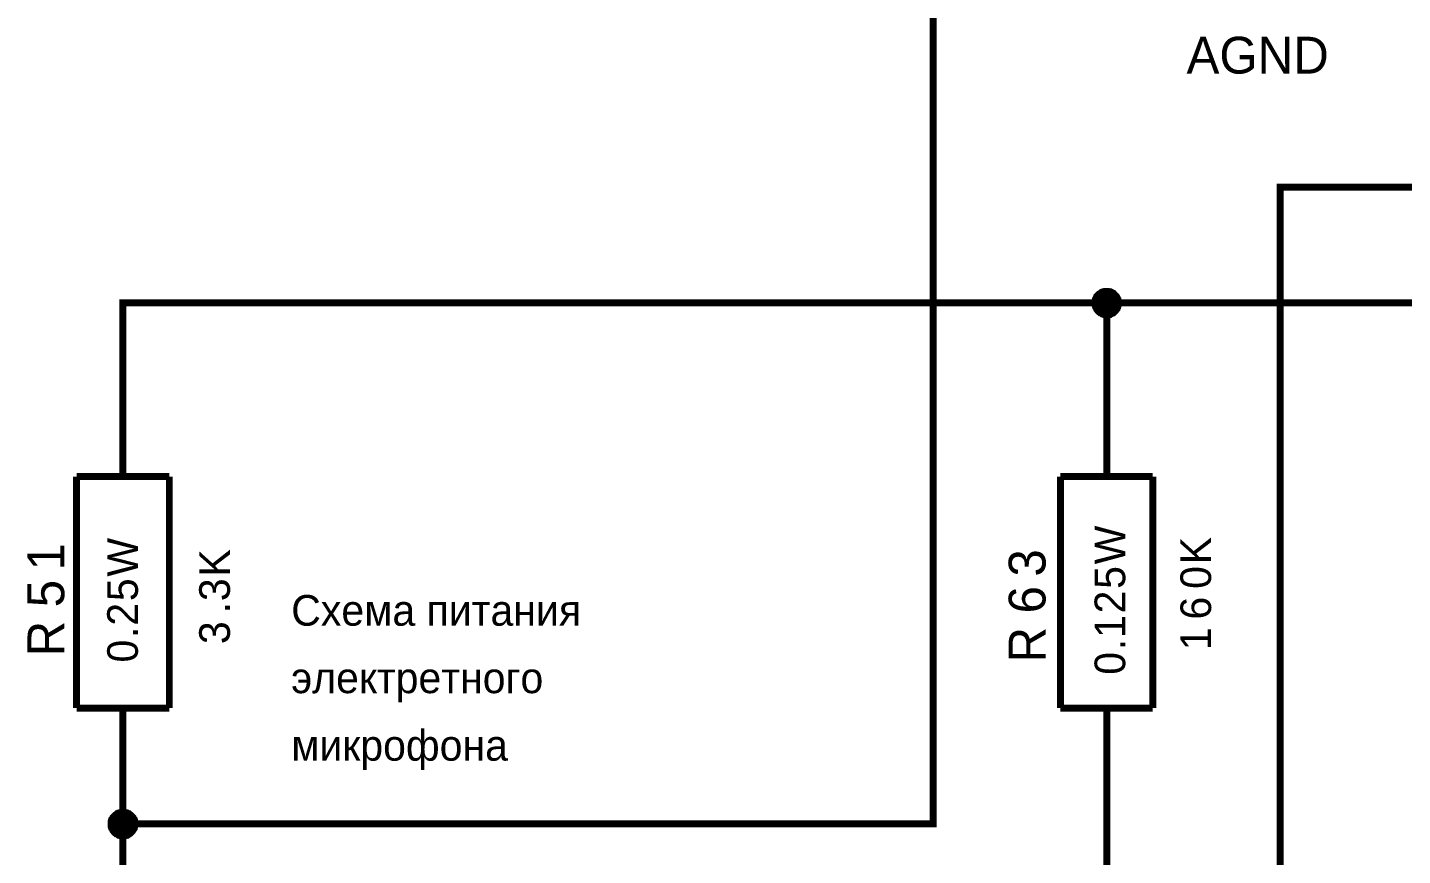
# Model space of a CAD drawing. Header units: millimetres. Extents: x 0 to 420, y 0 to 297.
# Drawn here: x 48.5 to 107.8, y 186.1 to 221.9 of the extents above; entities that cross this region are included whole.
import ezdxf

# ---------------------------------------------------------------- set-up
doc = ezdxf.new("R2010")
doc.units = ezdxf.units.MM
doc.layers.add('Sheet', color=255, linetype='Continuous')

msp = doc.modelspace()

# ---------------------------------------------------------------- linework, layer by layer
at = {"layer": 'Sheet'}
for points, const_width in [([(87.572, 224.985), (87.572, 187.496), (52.583, 187.496)], 0.3), ([(95.069, 179.995), (102.55, 179.995), (102.55, 215), (165.031, 215)], 0.3), ([(94.556, 210), (94.556, 210.016), (94.556, 210.049), (94.556, 210.066), (94.573, 210.099), (94.573, 210.116), (94.573, 210.149), (94.589, 210.165), (94.589, 210.182), (94.606, 210.215), (94.622, 210.231), (94.639, 210.248), (94.639, 210.281), (94.656, 210.298), (94.672, 210.314), (94.689, 210.331), (94.705, 210.347), (94.722, 210.364), (94.738, 210.381), (94.771, 210.397), (94.788, 210.414), (94.805, 210.43), (94.821, 210.43), (94.854, 210.447), (94.871, 210.463), (94.887, 210.463), (94.92, 210.48), (94.937, 210.48), (94.97, 210.48), (94.987, 210.496), (95.02, 210.496), (95.036, 210.496), (95.069, 210.496)], 0.3), ([(94.556, 210), (94.556, 210.016), (94.556, 210.049), (94.556, 210.066), (94.573, 210.099), (94.573, 210.116), (94.573, 210.149), (94.589, 210.165), (94.589, 210.182), (94.606, 210.215), (94.622, 210.231), (94.639, 210.248), (94.639, 210.281), (94.656, 210.298), (94.672, 210.314), (94.689, 210.331), (94.705, 210.347), (94.722, 210.364), (94.738, 210.381), (94.771, 210.397), (94.788, 210.414), (94.805, 210.43), (94.821, 210.43), (94.854, 210.447), (94.871, 210.463), (94.887, 210.463), (94.92, 210.48), (94.937, 210.48), (94.97, 210.48), (94.987, 210.496), (95.02, 210.496), (95.036, 210.496), (95.069, 210.496)], 0.3), ([(94.556, 210), (94.556, 210.016), (94.556, 210.049), (94.556, 210.066), (94.573, 210.099), (94.573, 210.116), (94.573, 210.149), (94.589, 210.165), (94.589, 210.182), (94.606, 210.215), (94.622, 210.231), (94.639, 210.248), (94.639, 210.281), (94.656, 210.298), (94.672, 210.314), (94.689, 210.331), (94.705, 210.347), (94.722, 210.364), (94.738, 210.381), (94.771, 210.397), (94.788, 210.414), (94.805, 210.43), (94.821, 210.43), (94.854, 210.447), (94.871, 210.463), (94.887, 210.463), (94.92, 210.48), (94.937, 210.48), (94.97, 210.48), (94.987, 210.496), (95.02, 210.496), (95.036, 210.496), (95.069, 210.496)], 0.3), ([(94.556, 210), (94.556, 210.016), (94.556, 210.049), (94.556, 210.066), (94.573, 210.099), (94.573, 210.116), (94.573, 210.149), (94.589, 210.165), (94.589, 210.182), (94.606, 210.215), (94.622, 210.231), (94.639, 210.248), (94.639, 210.281), (94.656, 210.298), (94.672, 210.314), (94.689, 210.331), (94.705, 210.347), (94.722, 210.364), (94.738, 210.381), (94.771, 210.397), (94.788, 210.414), (94.805, 210.43), (94.821, 210.43), (94.854, 210.447), (94.871, 210.463), (94.887, 210.463), (94.92, 210.48), (94.937, 210.48), (94.97, 210.48), (94.987, 210.496), (95.02, 210.496), (95.036, 210.496), (95.069, 210.496)], 0.3), ([(94.556, 210), (94.556, 210.016), (94.556, 210.049), (94.556, 210.066), (94.573, 210.099), (94.573, 210.116), (94.573, 210.149), (94.589, 210.165), (94.589, 210.182), (94.606, 210.215), (94.622, 210.231), (94.639, 210.248), (94.639, 210.281), (94.656, 210.298), (94.672, 210.314), (94.689, 210.331), (94.705, 210.347), (94.722, 210.364), (94.738, 210.381), (94.771, 210.397), (94.788, 210.414), (94.805, 210.43), (94.821, 210.43), (94.854, 210.447), (94.871, 210.463), (94.887, 210.463), (94.92, 210.48), (94.937, 210.48), (94.97, 210.48), (94.987, 210.496), (95.02, 210.496), (95.036, 210.496), (95.069, 210.496)], 0.0991), ([(94.556, 210), (94.556, 210.016), (94.556, 210.049), (94.556, 210.066), (94.573, 210.099), (94.573, 210.116), (94.573, 210.149), (94.589, 210.165), (94.589, 210.182), (94.606, 210.215), (94.622, 210.231), (94.639, 210.248), (94.639, 210.281), (94.656, 210.298), (94.672, 210.314), (94.689, 210.331), (94.705, 210.347), (94.722, 210.364), (94.738, 210.381), (94.771, 210.397), (94.788, 210.414), (94.805, 210.43), (94.821, 210.43), (94.854, 210.447), (94.871, 210.463), (94.887, 210.463), (94.92, 210.48), (94.937, 210.48), (94.97, 210.48), (94.987, 210.496), (95.02, 210.496), (95.036, 210.496), (95.069, 210.496)], 0.0991), ([(94.556, 210), (94.556, 210.016), (94.556, 210.049), (94.556, 210.066), (94.573, 210.099), (94.573, 210.116), (94.573, 210.149), (94.589, 210.165), (94.589, 210.182), (94.606, 210.215), (94.622, 210.231), (94.639, 210.248), (94.639, 210.281), (94.656, 210.298), (94.672, 210.314), (94.689, 210.331), (94.705, 210.347), (94.722, 210.364), (94.738, 210.381), (94.771, 210.397), (94.788, 210.414), (94.805, 210.43), (94.821, 210.43), (94.854, 210.447), (94.871, 210.463), (94.887, 210.463), (94.92, 210.48), (94.937, 210.48), (94.97, 210.48), (94.987, 210.496), (95.02, 210.496), (95.036, 210.496), (95.069, 210.496)], 0.0991), ([(94.556, 210), (94.556, 210.016), (94.556, 210.049), (94.556, 210.066), (94.573, 210.099), (94.573, 210.116), (94.573, 210.149), (94.589, 210.165), (94.589, 210.182), (94.606, 210.215), (94.622, 210.231), (94.639, 210.248), (94.639, 210.281), (94.656, 210.298), (94.672, 210.314), (94.689, 210.331), (94.705, 210.347), (94.722, 210.364), (94.738, 210.381), (94.771, 210.397), (94.788, 210.414), (94.805, 210.43), (94.821, 210.43), (94.854, 210.447), (94.871, 210.463), (94.887, 210.463), (94.92, 210.48), (94.937, 210.48), (94.97, 210.48), (94.987, 210.496), (95.02, 210.496), (95.036, 210.496), (95.069, 210.496)], 0.0991), ([(95.069, 210.496), (95.069, 210.496)], 0.3), ([(95.069, 210.496), (95.086, 210.496), (95.119, 210.496), (95.136, 210.496), (95.169, 210.48), (95.185, 210.48), (95.218, 210.48), (95.235, 210.463), (95.251, 210.463), (95.285, 210.447), (95.301, 210.43), (95.318, 210.43), (95.351, 210.414), (95.367, 210.397), (95.384, 210.381), (95.4, 210.364), (95.417, 210.347), (95.433, 210.331), (95.45, 210.314), (95.467, 210.298), (95.483, 210.281), (95.5, 210.248), (95.5, 210.231), (95.516, 210.215), (95.533, 210.182), (95.533, 210.165), (95.549, 210.149), (95.549, 210.116), (95.549, 210.099), (95.566, 210.066), (95.566, 210.049), (95.566, 210.016), (95.566, 210)], 0.3), ([(95.069, 210.496), (95.069, 210.496)], 0.3), ([(95.069, 210.496), (95.086, 210.496), (95.119, 210.496), (95.136, 210.496), (95.169, 210.48), (95.185, 210.48), (95.218, 210.48), (95.235, 210.463), (95.251, 210.463), (95.285, 210.447), (95.301, 210.43), (95.318, 210.43), (95.351, 210.414), (95.367, 210.397), (95.384, 210.381), (95.4, 210.364), (95.417, 210.347), (95.433, 210.331), (95.45, 210.314), (95.467, 210.298), (95.483, 210.281), (95.5, 210.248), (95.5, 210.231), (95.516, 210.215), (95.533, 210.182), (95.533, 210.165), (95.549, 210.149), (95.549, 210.116), (95.549, 210.099), (95.566, 210.066), (95.566, 210.049), (95.566, 210.016), (95.566, 210)], 0.3), ([(95.069, 210.496), (95.069, 210.496)], 0.3), ([(95.069, 210.496), (95.086, 210.496), (95.119, 210.496), (95.136, 210.496), (95.169, 210.48), (95.185, 210.48), (95.218, 210.48), (95.235, 210.463), (95.251, 210.463), (95.285, 210.447), (95.301, 210.43), (95.318, 210.43), (95.351, 210.414), (95.367, 210.397), (95.384, 210.381), (95.4, 210.364), (95.417, 210.347), (95.433, 210.331), (95.45, 210.314), (95.467, 210.298), (95.483, 210.281), (95.5, 210.248), (95.5, 210.231), (95.516, 210.215), (95.533, 210.182), (95.533, 210.165), (95.549, 210.149), (95.549, 210.116), (95.549, 210.099), (95.566, 210.066), (95.566, 210.049), (95.566, 210.016), (95.566, 210)], 0.3), ([(95.069, 210.496), (95.069, 210.496)], 0.3), ([(95.069, 210.496), (95.086, 210.496), (95.119, 210.496), (95.136, 210.496), (95.169, 210.48), (95.185, 210.48), (95.218, 210.48), (95.235, 210.463), (95.251, 210.463), (95.285, 210.447), (95.301, 210.43), (95.318, 210.43), (95.351, 210.414), (95.367, 210.397), (95.384, 210.381), (95.4, 210.364), (95.417, 210.347), (95.433, 210.331), (95.45, 210.314), (95.467, 210.298), (95.483, 210.281), (95.5, 210.248), (95.5, 210.231), (95.516, 210.215), (95.533, 210.182), (95.533, 210.165), (95.549, 210.149), (95.549, 210.116), (95.549, 210.099), (95.566, 210.066), (95.566, 210.049), (95.566, 210.016), (95.566, 210)], 0.3), ([(95.069, 210.496), (95.069, 210.496)], 0.0991), ([(95.069, 210.496), (95.086, 210.496), (95.119, 210.496), (95.136, 210.496), (95.169, 210.48), (95.185, 210.48), (95.218, 210.48), (95.235, 210.463), (95.251, 210.463), (95.285, 210.447), (95.301, 210.43), (95.318, 210.43), (95.351, 210.414), (95.367, 210.397), (95.384, 210.381), (95.4, 210.364), (95.417, 210.347), (95.433, 210.331), (95.45, 210.314), (95.467, 210.298), (95.483, 210.281), (95.5, 210.248), (95.5, 210.231), (95.516, 210.215), (95.533, 210.182), (95.533, 210.165), (95.549, 210.149), (95.549, 210.116), (95.549, 210.099), (95.566, 210.066), (95.566, 210.049), (95.566, 210.016), (95.566, 210)], 0.0991), ([(95.069, 210.496), (95.069, 210.496)], 0.0991), ([(95.069, 210.496), (95.086, 210.496), (95.119, 210.496), (95.136, 210.496), (95.169, 210.48), (95.185, 210.48), (95.218, 210.48), (95.235, 210.463), (95.251, 210.463), (95.285, 210.447), (95.301, 210.43), (95.318, 210.43), (95.351, 210.414), (95.367, 210.397), (95.384, 210.381), (95.4, 210.364), (95.417, 210.347), (95.433, 210.331), (95.45, 210.314), (95.467, 210.298), (95.483, 210.281), (95.5, 210.248), (95.5, 210.231), (95.516, 210.215), (95.533, 210.182), (95.533, 210.165), (95.549, 210.149), (95.549, 210.116), (95.549, 210.099), (95.566, 210.066), (95.566, 210.049), (95.566, 210.016), (95.566, 210)], 0.0991), ([(95.069, 210.496), (95.069, 210.496)], 0.0991), ([(95.069, 210.496), (95.086, 210.496), (95.119, 210.496), (95.136, 210.496), (95.169, 210.48), (95.185, 210.48), (95.218, 210.48), (95.235, 210.463), (95.251, 210.463), (95.285, 210.447), (95.301, 210.43), (95.318, 210.43), (95.351, 210.414), (95.367, 210.397), (95.384, 210.381), (95.4, 210.364), (95.417, 210.347), (95.433, 210.331), (95.45, 210.314), (95.467, 210.298), (95.483, 210.281), (95.5, 210.248), (95.5, 210.231), (95.516, 210.215), (95.533, 210.182), (95.533, 210.165), (95.549, 210.149), (95.549, 210.116), (95.549, 210.099), (95.566, 210.066), (95.566, 210.049), (95.566, 210.016), (95.566, 210)], 0.0991), ([(95.069, 210.496), (95.069, 210.496)], 0.0991), ([(95.069, 210.496), (95.086, 210.496), (95.119, 210.496), (95.136, 210.496), (95.169, 210.48), (95.185, 210.48), (95.218, 210.48), (95.235, 210.463), (95.251, 210.463), (95.285, 210.447), (95.301, 210.43), (95.318, 210.43), (95.351, 210.414), (95.367, 210.397), (95.384, 210.381), (95.4, 210.364), (95.417, 210.347), (95.433, 210.331), (95.45, 210.314), (95.467, 210.298), (95.483, 210.281), (95.5, 210.248), (95.5, 210.231), (95.516, 210.215), (95.533, 210.182), (95.533, 210.165), (95.549, 210.149), (95.549, 210.116), (95.549, 210.099), (95.566, 210.066), (95.566, 210.049), (95.566, 210.016), (95.566, 210)], 0.0991), ([(52.583, 204.999), (52.583, 210), (95.069, 210), (112.547, 210)], 0.3), ([(95.069, 209.486), (95.036, 209.486), (95.02, 209.486), (94.987, 209.486), (94.97, 209.503), (94.937, 209.503), (94.92, 209.503), (94.887, 209.519), (94.871, 209.519), (94.854, 209.536), (94.821, 209.553), (94.805, 209.569), (94.788, 209.569), (94.771, 209.586), (94.738, 209.602), (94.722, 209.619), (94.705, 209.635), (94.689, 209.652), (94.672, 209.668), (94.656, 209.702), (94.639, 209.718), (94.639, 209.735), (94.622, 209.751), (94.606, 209.784), (94.589, 209.801), (94.589, 209.818), (94.573, 209.851), (94.573, 209.867), (94.573, 209.9), (94.556, 209.917), (94.556, 209.95), (94.556, 209.967), (94.556, 210)], 0.3), ([(94.556, 210), (94.556, 210)], 0.3), ([(95.069, 209.486), (95.036, 209.486), (95.02, 209.486), (94.987, 209.486), (94.97, 209.503), (94.937, 209.503), (94.92, 209.503), (94.887, 209.519), (94.871, 209.519), (94.854, 209.536), (94.821, 209.553), (94.805, 209.569), (94.788, 209.569), (94.771, 209.586), (94.738, 209.602), (94.722, 209.619), (94.705, 209.635), (94.689, 209.652), (94.672, 209.668), (94.656, 209.702), (94.639, 209.718), (94.639, 209.735), (94.622, 209.751), (94.606, 209.784), (94.589, 209.801), (94.589, 209.818), (94.573, 209.851), (94.573, 209.867), (94.573, 209.9), (94.556, 209.917), (94.556, 209.95), (94.556, 209.967), (94.556, 210)], 0.3), ([(94.556, 210), (94.556, 210)], 0.3), ([(95.069, 209.486), (95.036, 209.486), (95.02, 209.486), (94.987, 209.486), (94.97, 209.503), (94.937, 209.503), (94.92, 209.503), (94.887, 209.519), (94.871, 209.519), (94.854, 209.536), (94.821, 209.553), (94.805, 209.569), (94.788, 209.569), (94.771, 209.586), (94.738, 209.602), (94.722, 209.619), (94.705, 209.635), (94.689, 209.652), (94.672, 209.668), (94.656, 209.702), (94.639, 209.718), (94.639, 209.735), (94.622, 209.751), (94.606, 209.784), (94.589, 209.801), (94.589, 209.818), (94.573, 209.851), (94.573, 209.867), (94.573, 209.9), (94.556, 209.917), (94.556, 209.95), (94.556, 209.967), (94.556, 210)], 0.3), ([(94.556, 210), (94.556, 210)], 0.3), ([(95.069, 209.486), (95.036, 209.486), (95.02, 209.486), (94.987, 209.486), (94.97, 209.503), (94.937, 209.503), (94.92, 209.503), (94.887, 209.519), (94.871, 209.519), (94.854, 209.536), (94.821, 209.553), (94.805, 209.569), (94.788, 209.569), (94.771, 209.586), (94.738, 209.602), (94.722, 209.619), (94.705, 209.635), (94.689, 209.652), (94.672, 209.668), (94.656, 209.702), (94.639, 209.718), (94.639, 209.735), (94.622, 209.751), (94.606, 209.784), (94.589, 209.801), (94.589, 209.818), (94.573, 209.851), (94.573, 209.867), (94.573, 209.9), (94.556, 209.917), (94.556, 209.95), (94.556, 209.967), (94.556, 210)], 0.3), ([(94.556, 210), (94.556, 210)], 0.3), ([(95.069, 209.486), (95.036, 209.486), (95.02, 209.486), (94.987, 209.486), (94.97, 209.503), (94.937, 209.503), (94.92, 209.503), (94.887, 209.519), (94.871, 209.519), (94.854, 209.536), (94.821, 209.553), (94.805, 209.569), (94.788, 209.569), (94.771, 209.586), (94.738, 209.602), (94.722, 209.619), (94.705, 209.635), (94.689, 209.652), (94.672, 209.668), (94.656, 209.702), (94.639, 209.718), (94.639, 209.735), (94.622, 209.751), (94.606, 209.784), (94.589, 209.801), (94.589, 209.818), (94.573, 209.851), (94.573, 209.867), (94.573, 209.9), (94.556, 209.917), (94.556, 209.95), (94.556, 209.967), (94.556, 210)], 0.0991), ([(94.556, 210), (94.556, 210)], 0.0991), ([(95.069, 209.486), (95.036, 209.486), (95.02, 209.486), (94.987, 209.486), (94.97, 209.503), (94.937, 209.503), (94.92, 209.503), (94.887, 209.519), (94.871, 209.519), (94.854, 209.536), (94.821, 209.553), (94.805, 209.569), (94.788, 209.569), (94.771, 209.586), (94.738, 209.602), (94.722, 209.619), (94.705, 209.635), (94.689, 209.652), (94.672, 209.668), (94.656, 209.702), (94.639, 209.718), (94.639, 209.735), (94.622, 209.751), (94.606, 209.784), (94.589, 209.801), (94.589, 209.818), (94.573, 209.851), (94.573, 209.867), (94.573, 209.9), (94.556, 209.917), (94.556, 209.95), (94.556, 209.967), (94.556, 210)], 0.0991), ([(94.556, 210), (94.556, 210)], 0.0991), ([(95.069, 209.486), (95.036, 209.486), (95.02, 209.486), (94.987, 209.486), (94.97, 209.503), (94.937, 209.503), (94.92, 209.503), (94.887, 209.519), (94.871, 209.519), (94.854, 209.536), (94.821, 209.553), (94.805, 209.569), (94.788, 209.569), (94.771, 209.586), (94.738, 209.602), (94.722, 209.619), (94.705, 209.635), (94.689, 209.652), (94.672, 209.668), (94.656, 209.702), (94.639, 209.718), (94.639, 209.735), (94.622, 209.751), (94.606, 209.784), (94.589, 209.801), (94.589, 209.818), (94.573, 209.851), (94.573, 209.867), (94.573, 209.9), (94.556, 209.917), (94.556, 209.95), (94.556, 209.967), (94.556, 210)], 0.0991), ([(94.556, 210), (94.556, 210)], 0.0991), ([(95.069, 209.486), (95.036, 209.486), (95.02, 209.486), (94.987, 209.486), (94.97, 209.503), (94.937, 209.503), (94.92, 209.503), (94.887, 209.519), (94.871, 209.519), (94.854, 209.536), (94.821, 209.553), (94.805, 209.569), (94.788, 209.569), (94.771, 209.586), (94.738, 209.602), (94.722, 209.619), (94.705, 209.635), (94.689, 209.652), (94.672, 209.668), (94.656, 209.702), (94.639, 209.718), (94.639, 209.735), (94.622, 209.751), (94.606, 209.784), (94.589, 209.801), (94.589, 209.818), (94.573, 209.851), (94.573, 209.867), (94.573, 209.9), (94.556, 209.917), (94.556, 209.95), (94.556, 209.967), (94.556, 210)], 0.0991), ([(94.556, 210), (94.556, 210)], 0.0991), ([(95.069, 204.999), (95.069, 210)], 0.3), ([(95.566, 210), (95.566, 209.967), (95.566, 209.95), (95.566, 209.917), (95.549, 209.9), (95.549, 209.867), (95.549, 209.851), (95.533, 209.818), (95.533, 209.801), (95.516, 209.784), (95.5, 209.751), (95.5, 209.735), (95.483, 209.718), (95.467, 209.702), (95.45, 209.668), (95.433, 209.652), (95.417, 209.635), (95.4, 209.619), (95.384, 209.602), (95.367, 209.586), (95.351, 209.569), (95.318, 209.569), (95.301, 209.553), (95.285, 209.536), (95.251, 209.519), (95.235, 209.519), (95.218, 209.503), (95.185, 209.503), (95.169, 209.503), (95.136, 209.486), (95.119, 209.486), (95.086, 209.486), (95.069, 209.486)], 0.3), ([(95.566, 210), (95.566, 209.967), (95.566, 209.95), (95.566, 209.917), (95.549, 209.9), (95.549, 209.867), (95.549, 209.851), (95.533, 209.818), (95.533, 209.801), (95.516, 209.784), (95.5, 209.751), (95.5, 209.735), (95.483, 209.718), (95.467, 209.702), (95.45, 209.668), (95.433, 209.652), (95.417, 209.635), (95.4, 209.619), (95.384, 209.602), (95.367, 209.586), (95.351, 209.569), (95.318, 209.569), (95.301, 209.553), (95.285, 209.536), (95.251, 209.519), (95.235, 209.519), (95.218, 209.503), (95.185, 209.503), (95.169, 209.503), (95.136, 209.486), (95.119, 209.486), (95.086, 209.486), (95.069, 209.486)], 0.3), ([(95.566, 210), (95.566, 209.967), (95.566, 209.95), (95.566, 209.917), (95.549, 209.9), (95.549, 209.867), (95.549, 209.851), (95.533, 209.818), (95.533, 209.801), (95.516, 209.784), (95.5, 209.751), (95.5, 209.735), (95.483, 209.718), (95.467, 209.702), (95.45, 209.668), (95.433, 209.652), (95.417, 209.635), (95.4, 209.619), (95.384, 209.602), (95.367, 209.586), (95.351, 209.569), (95.318, 209.569), (95.301, 209.553), (95.285, 209.536), (95.251, 209.519), (95.235, 209.519), (95.218, 209.503), (95.185, 209.503), (95.169, 209.503), (95.136, 209.486), (95.119, 209.486), (95.086, 209.486), (95.069, 209.486)], 0.3), ([(95.566, 210), (95.566, 209.967), (95.566, 209.95), (95.566, 209.917), (95.549, 209.9), (95.549, 209.867), (95.549, 209.851), (95.533, 209.818), (95.533, 209.801), (95.516, 209.784), (95.5, 209.751), (95.5, 209.735), (95.483, 209.718), (95.467, 209.702), (95.45, 209.668), (95.433, 209.652), (95.417, 209.635), (95.4, 209.619), (95.384, 209.602), (95.367, 209.586), (95.351, 209.569), (95.318, 209.569), (95.301, 209.553), (95.285, 209.536), (95.251, 209.519), (95.235, 209.519), (95.218, 209.503), (95.185, 209.503), (95.169, 209.503), (95.136, 209.486), (95.119, 209.486), (95.086, 209.486), (95.069, 209.486)], 0.3), ([(95.566, 210), (95.566, 209.967), (95.566, 209.95), (95.566, 209.917), (95.549, 209.9), (95.549, 209.867), (95.549, 209.851), (95.533, 209.818), (95.533, 209.801), (95.516, 209.784), (95.5, 209.751), (95.5, 209.735), (95.483, 209.718), (95.467, 209.702), (95.45, 209.668), (95.433, 209.652), (95.417, 209.635), (95.4, 209.619), (95.384, 209.602), (95.367, 209.586), (95.351, 209.569), (95.318, 209.569), (95.301, 209.553), (95.285, 209.536), (95.251, 209.519), (95.235, 209.519), (95.218, 209.503), (95.185, 209.503), (95.169, 209.503), (95.136, 209.486), (95.119, 209.486), (95.086, 209.486), (95.069, 209.486)], 0.0991), ([(95.566, 210), (95.566, 209.967), (95.566, 209.95), (95.566, 209.917), (95.549, 209.9), (95.549, 209.867), (95.549, 209.851), (95.533, 209.818), (95.533, 209.801), (95.516, 209.784), (95.5, 209.751), (95.5, 209.735), (95.483, 209.718), (95.467, 209.702), (95.45, 209.668), (95.433, 209.652), (95.417, 209.635), (95.4, 209.619), (95.384, 209.602), (95.367, 209.586), (95.351, 209.569), (95.318, 209.569), (95.301, 209.553), (95.285, 209.536), (95.251, 209.519), (95.235, 209.519), (95.218, 209.503), (95.185, 209.503), (95.169, 209.503), (95.136, 209.486), (95.119, 209.486), (95.086, 209.486), (95.069, 209.486)], 0.0991), ([(95.566, 210), (95.566, 209.967), (95.566, 209.95), (95.566, 209.917), (95.549, 209.9), (95.549, 209.867), (95.549, 209.851), (95.533, 209.818), (95.533, 209.801), (95.516, 209.784), (95.5, 209.751), (95.5, 209.735), (95.483, 209.718), (95.467, 209.702), (95.45, 209.668), (95.433, 209.652), (95.417, 209.635), (95.4, 209.619), (95.384, 209.602), (95.367, 209.586), (95.351, 209.569), (95.318, 209.569), (95.301, 209.553), (95.285, 209.536), (95.251, 209.519), (95.235, 209.519), (95.218, 209.503), (95.185, 209.503), (95.169, 209.503), (95.136, 209.486), (95.119, 209.486), (95.086, 209.486), (95.069, 209.486)], 0.0991), ([(95.566, 210), (95.566, 209.967), (95.566, 209.95), (95.566, 209.917), (95.549, 209.9), (95.549, 209.867), (95.549, 209.851), (95.533, 209.818), (95.533, 209.801), (95.516, 209.784), (95.5, 209.751), (95.5, 209.735), (95.483, 209.718), (95.467, 209.702), (95.45, 209.668), (95.433, 209.652), (95.417, 209.635), (95.4, 209.619), (95.384, 209.602), (95.367, 209.586), (95.351, 209.569), (95.318, 209.569), (95.301, 209.553), (95.285, 209.536), (95.251, 209.519), (95.235, 209.519), (95.218, 209.503), (95.185, 209.503), (95.169, 209.503), (95.136, 209.486), (95.119, 209.486), (95.086, 209.486), (95.069, 209.486)], 0.0991), ([(95.566, 210), (95.566, 210), (95.566, 210), (95.566, 210), (95.566, 210), (95.566, 210), (95.566, 210), (95.566, 210), (95.566, 210), (95.566, 210), (95.566, 210), (95.566, 210), (95.566, 210), (95.566, 210), (95.566, 210), (95.566, 210), (95.566, 210), (95.566, 210), (95.566, 210), (95.566, 210), (95.566, 210), (95.566, 210), (95.566, 210), (95.566, 210), (95.566, 210), (95.566, 210), (95.566, 210), (95.566, 210), (95.566, 210), (95.566, 210), (95.566, 210), (95.566, 210), (95.566, 210)], 0.3), ([(95.566, 210), (95.566, 210)], 0.3), ([(95.566, 210), (95.566, 210), (95.566, 210), (95.566, 210), (95.566, 210), (95.566, 210), (95.566, 210), (95.566, 210), (95.566, 210), (95.566, 210), (95.566, 210), (95.566, 210), (95.566, 210), (95.566, 210), (95.566, 210), (95.566, 210), (95.566, 210), (95.566, 210), (95.566, 210), (95.566, 210), (95.566, 210), (95.566, 210), (95.566, 210), (95.566, 210), (95.566, 210), (95.566, 210), (95.566, 210), (95.566, 210), (95.566, 210), (95.566, 210), (95.566, 210), (95.566, 210), (95.566, 210)], 0.3), ([(95.566, 210), (95.566, 210)], 0.3), ([(95.566, 210), (95.566, 210), (95.566, 210), (95.566, 210), (95.566, 210), (95.566, 210), (95.566, 210), (95.566, 210), (95.566, 210), (95.566, 210), (95.566, 210), (95.566, 210), (95.566, 210), (95.566, 210), (95.566, 210), (95.566, 210), (95.566, 210), (95.566, 210), (95.566, 210), (95.566, 210), (95.566, 210), (95.566, 210), (95.566, 210), (95.566, 210), (95.566, 210), (95.566, 210), (95.566, 210), (95.566, 210), (95.566, 210), (95.566, 210), (95.566, 210), (95.566, 210), (95.566, 210)], 0.3), ([(95.566, 210), (95.566, 210)], 0.3), ([(95.566, 210), (95.566, 210), (95.566, 210), (95.566, 210), (95.566, 210), (95.566, 210), (95.566, 210), (95.566, 210), (95.566, 210), (95.566, 210), (95.566, 210), (95.566, 210), (95.566, 210), (95.566, 210), (95.566, 210), (95.566, 210), (95.566, 210), (95.566, 210), (95.566, 210), (95.566, 210), (95.566, 210), (95.566, 210), (95.566, 210), (95.566, 210), (95.566, 210), (95.566, 210), (95.566, 210), (95.566, 210), (95.566, 210), (95.566, 210), (95.566, 210), (95.566, 210), (95.566, 210)], 0.3), ([(95.566, 210), (95.566, 210)], 0.3), ([(95.566, 210), (95.566, 210), (95.566, 210), (95.566, 210), (95.566, 210), (95.566, 210), (95.566, 210), (95.566, 210), (95.566, 210), (95.566, 210), (95.566, 210), (95.566, 210), (95.566, 210), (95.566, 210), (95.566, 210), (95.566, 210), (95.566, 210), (95.566, 210), (95.566, 210), (95.566, 210), (95.566, 210), (95.566, 210), (95.566, 210), (95.566, 210), (95.566, 210), (95.566, 210), (95.566, 210), (95.566, 210), (95.566, 210), (95.566, 210), (95.566, 210), (95.566, 210), (95.566, 210)], 0.0991), ([(95.566, 210), (95.566, 210)], 0.0991), ([(95.566, 210), (95.566, 210), (95.566, 210), (95.566, 210), (95.566, 210), (95.566, 210), (95.566, 210), (95.566, 210), (95.566, 210), (95.566, 210), (95.566, 210), (95.566, 210), (95.566, 210), (95.566, 210), (95.566, 210), (95.566, 210), (95.566, 210), (95.566, 210), (95.566, 210), (95.566, 210), (95.566, 210), (95.566, 210), (95.566, 210), (95.566, 210), (95.566, 210), (95.566, 210), (95.566, 210), (95.566, 210), (95.566, 210), (95.566, 210), (95.566, 210), (95.566, 210), (95.566, 210)], 0.0991), ([(95.566, 210), (95.566, 210)], 0.0991), ([(95.566, 210), (95.566, 210), (95.566, 210), (95.566, 210), (95.566, 210), (95.566, 210), (95.566, 210), (95.566, 210), (95.566, 210), (95.566, 210), (95.566, 210), (95.566, 210), (95.566, 210), (95.566, 210), (95.566, 210), (95.566, 210), (95.566, 210), (95.566, 210), (95.566, 210), (95.566, 210), (95.566, 210), (95.566, 210), (95.566, 210), (95.566, 210), (95.566, 210), (95.566, 210), (95.566, 210), (95.566, 210), (95.566, 210), (95.566, 210), (95.566, 210), (95.566, 210), (95.566, 210)], 0.0991), ([(95.566, 210), (95.566, 210)], 0.0991), ([(95.566, 210), (95.566, 210), (95.566, 210), (95.566, 210), (95.566, 210), (95.566, 210), (95.566, 210), (95.566, 210), (95.566, 210), (95.566, 210), (95.566, 210), (95.566, 210), (95.566, 210), (95.566, 210), (95.566, 210), (95.566, 210), (95.566, 210), (95.566, 210), (95.566, 210), (95.566, 210), (95.566, 210), (95.566, 210), (95.566, 210), (95.566, 210), (95.566, 210), (95.566, 210), (95.566, 210), (95.566, 210), (95.566, 210), (95.566, 210), (95.566, 210), (95.566, 210), (95.566, 210)], 0.0991), ([(95.566, 210), (95.566, 210)], 0.0991), ([(52.583, 202.498), (52.583, 204.999)], 0.3), ([(95.069, 202.498), (95.069, 204.999)], 0.3), ([(50.58, 202.498), (54.585, 202.498)], 0.3), ([(50.58, 192.497), (50.58, 202.498)], 0.3), ([(54.585, 192.497), (54.585, 202.498)], 0.3), ([(93.067, 202.498), (97.055, 202.498)], 0.3), ([(93.067, 192.497), (93.067, 202.498)], 0.3), ([(97.055, 192.497), (97.055, 202.498)], 0.3), ([(50.58, 192.497), (54.585, 192.497)], 0.3), ([(52.583, 192.497), (52.583, 189.997)], 0.3), ([(93.067, 192.497), (97.055, 192.497)], 0.3), ([(95.069, 192.497), (95.069, 189.997)], 0.3), ([(52.583, 189.997), (52.583, 187.496), (52.583, 173.736)], 0.3), ([(95.069, 189.997), (95.069, 179.995), (95.069, 177.495)], 0.3), ([(52.07, 187.496), (52.07, 187.529), (52.07, 187.546), (52.07, 187.579), (52.086, 187.596), (52.086, 187.629), (52.086, 187.645), (52.103, 187.662), (52.103, 187.695), (52.119, 187.711), (52.136, 187.728), (52.152, 187.761), (52.152, 187.778), (52.169, 187.794), (52.186, 187.811), (52.202, 187.827), (52.219, 187.844), (52.235, 187.86), (52.252, 187.877), (52.285, 187.894), (52.301, 187.91), (52.318, 187.927), (52.334, 187.927), (52.368, 187.943), (52.384, 187.96), (52.401, 187.96), (52.434, 187.976), (52.45, 187.976), (52.483, 187.976), (52.5, 187.993), (52.533, 187.993), (52.55, 187.993), (52.583, 187.993)], 0.3), ([(52.07, 187.496), (52.07, 187.529), (52.07, 187.546), (52.07, 187.579), (52.086, 187.596), (52.086, 187.629), (52.086, 187.645), (52.103, 187.662), (52.103, 187.695), (52.119, 187.711), (52.136, 187.728), (52.152, 187.761), (52.152, 187.778), (52.169, 187.794), (52.186, 187.811), (52.202, 187.827), (52.219, 187.844), (52.235, 187.86), (52.252, 187.877), (52.285, 187.894), (52.301, 187.91), (52.318, 187.927), (52.334, 187.927), (52.368, 187.943), (52.384, 187.96), (52.401, 187.96), (52.434, 187.976), (52.45, 187.976), (52.483, 187.976), (52.5, 187.993), (52.533, 187.993), (52.55, 187.993), (52.583, 187.993)], 0.3), ([(52.07, 187.496), (52.07, 187.529), (52.07, 187.546), (52.07, 187.579), (52.086, 187.596), (52.086, 187.629), (52.086, 187.645), (52.103, 187.662), (52.103, 187.695), (52.119, 187.711), (52.136, 187.728), (52.152, 187.761), (52.152, 187.778), (52.169, 187.794), (52.186, 187.811), (52.202, 187.827), (52.219, 187.844), (52.235, 187.86), (52.252, 187.877), (52.285, 187.894), (52.301, 187.91), (52.318, 187.927), (52.334, 187.927), (52.368, 187.943), (52.384, 187.96), (52.401, 187.96), (52.434, 187.976), (52.45, 187.976), (52.483, 187.976), (52.5, 187.993), (52.533, 187.993), (52.55, 187.993), (52.583, 187.993)], 0.3), ([(52.07, 187.496), (52.07, 187.529), (52.07, 187.546), (52.07, 187.579), (52.086, 187.596), (52.086, 187.629), (52.086, 187.645), (52.103, 187.662), (52.103, 187.695), (52.119, 187.711), (52.136, 187.728), (52.152, 187.761), (52.152, 187.778), (52.169, 187.794), (52.186, 187.811), (52.202, 187.827), (52.219, 187.844), (52.235, 187.86), (52.252, 187.877), (52.285, 187.894), (52.301, 187.91), (52.318, 187.927), (52.334, 187.927), (52.368, 187.943), (52.384, 187.96), (52.401, 187.96), (52.434, 187.976), (52.45, 187.976), (52.483, 187.976), (52.5, 187.993), (52.533, 187.993), (52.55, 187.993), (52.583, 187.993)], 0.3), ([(52.583, 186.983), (52.55, 186.983), (52.533, 186.983), (52.5, 186.983), (52.483, 186.999), (52.45, 186.999), (52.434, 186.999), (52.401, 187.016), (52.384, 187.016), (52.368, 187.033), (52.334, 187.049), (52.318, 187.066), (52.301, 187.066), (52.285, 187.082), (52.252, 187.099), (52.235, 187.115), (52.219, 187.132), (52.202, 187.148), (52.186, 187.165), (52.169, 187.198), (52.152, 187.215), (52.152, 187.231), (52.136, 187.248), (52.119, 187.281), (52.103, 187.297), (52.103, 187.314), (52.086, 187.347), (52.086, 187.364), (52.086, 187.397), (52.07, 187.413), (52.07, 187.446), (52.07, 187.463), (52.07, 187.496)], 0.3), ([(52.07, 187.496), (52.07, 187.496)], 0.3), ([(52.583, 186.983), (52.55, 186.983), (52.533, 186.983), (52.5, 186.983), (52.483, 186.999), (52.45, 186.999), (52.434, 186.999), (52.401, 187.016), (52.384, 187.016), (52.368, 187.033), (52.334, 187.049), (52.318, 187.066), (52.301, 187.066), (52.285, 187.082), (52.252, 187.099), (52.235, 187.115), (52.219, 187.132), (52.202, 187.148), (52.186, 187.165), (52.169, 187.198), (52.152, 187.215), (52.152, 187.231), (52.136, 187.248), (52.119, 187.281), (52.103, 187.297), (52.103, 187.314), (52.086, 187.347), (52.086, 187.364), (52.086, 187.397), (52.07, 187.413), (52.07, 187.446), (52.07, 187.463), (52.07, 187.496)], 0.3), ([(52.07, 187.496), (52.07, 187.496)], 0.3), ([(52.583, 186.983), (52.55, 186.983), (52.533, 186.983), (52.5, 186.983), (52.483, 186.999), (52.45, 186.999), (52.434, 186.999), (52.401, 187.016), (52.384, 187.016), (52.368, 187.033), (52.334, 187.049), (52.318, 187.066), (52.301, 187.066), (52.285, 187.082), (52.252, 187.099), (52.235, 187.115), (52.219, 187.132), (52.202, 187.148), (52.186, 187.165), (52.169, 187.198), (52.152, 187.215), (52.152, 187.231), (52.136, 187.248), (52.119, 187.281), (52.103, 187.297), (52.103, 187.314), (52.086, 187.347), (52.086, 187.364), (52.086, 187.397), (52.07, 187.413), (52.07, 187.446), (52.07, 187.463), (52.07, 187.496)], 0.3), ([(52.07, 187.496), (52.07, 187.496)], 0.3), ([(52.583, 186.983), (52.55, 186.983), (52.533, 186.983), (52.5, 186.983), (52.483, 186.999), (52.45, 186.999), (52.434, 186.999), (52.401, 187.016), (52.384, 187.016), (52.368, 187.033), (52.334, 187.049), (52.318, 187.066), (52.301, 187.066), (52.285, 187.082), (52.252, 187.099), (52.235, 187.115), (52.219, 187.132), (52.202, 187.148), (52.186, 187.165), (52.169, 187.198), (52.152, 187.215), (52.152, 187.231), (52.136, 187.248), (52.119, 187.281), (52.103, 187.297), (52.103, 187.314), (52.086, 187.347), (52.086, 187.364), (52.086, 187.397), (52.07, 187.413), (52.07, 187.446), (52.07, 187.463), (52.07, 187.496)], 0.3), ([(52.07, 187.496), (52.07, 187.496)], 0.3), ([(52.07, 187.496), (52.07, 187.529), (52.07, 187.546), (52.07, 187.579), (52.086, 187.596), (52.086, 187.629), (52.086, 187.645), (52.103, 187.662), (52.103, 187.695), (52.119, 187.711), (52.136, 187.728), (52.152, 187.761), (52.152, 187.778), (52.169, 187.794), (52.186, 187.811), (52.202, 187.827), (52.219, 187.844), (52.235, 187.86), (52.252, 187.877), (52.285, 187.894), (52.301, 187.91), (52.318, 187.927), (52.334, 187.927), (52.368, 187.943), (52.384, 187.96), (52.401, 187.96), (52.434, 187.976), (52.45, 187.976), (52.483, 187.976), (52.5, 187.993), (52.533, 187.993), (52.55, 187.993), (52.583, 187.993)], 0.0991), ([(52.07, 187.496), (52.07, 187.529), (52.07, 187.546), (52.07, 187.579), (52.086, 187.596), (52.086, 187.629), (52.086, 187.645), (52.103, 187.662), (52.103, 187.695), (52.119, 187.711), (52.136, 187.728), (52.152, 187.761), (52.152, 187.778), (52.169, 187.794), (52.186, 187.811), (52.202, 187.827), (52.219, 187.844), (52.235, 187.86), (52.252, 187.877), (52.285, 187.894), (52.301, 187.91), (52.318, 187.927), (52.334, 187.927), (52.368, 187.943), (52.384, 187.96), (52.401, 187.96), (52.434, 187.976), (52.45, 187.976), (52.483, 187.976), (52.5, 187.993), (52.533, 187.993), (52.55, 187.993), (52.583, 187.993)], 0.0991), ([(52.07, 187.496), (52.07, 187.529), (52.07, 187.546), (52.07, 187.579), (52.086, 187.596), (52.086, 187.629), (52.086, 187.645), (52.103, 187.662), (52.103, 187.695), (52.119, 187.711), (52.136, 187.728), (52.152, 187.761), (52.152, 187.778), (52.169, 187.794), (52.186, 187.811), (52.202, 187.827), (52.219, 187.844), (52.235, 187.86), (52.252, 187.877), (52.285, 187.894), (52.301, 187.91), (52.318, 187.927), (52.334, 187.927), (52.368, 187.943), (52.384, 187.96), (52.401, 187.96), (52.434, 187.976), (52.45, 187.976), (52.483, 187.976), (52.5, 187.993), (52.533, 187.993), (52.55, 187.993), (52.583, 187.993)], 0.0991), ([(52.07, 187.496), (52.07, 187.529), (52.07, 187.546), (52.07, 187.579), (52.086, 187.596), (52.086, 187.629), (52.086, 187.645), (52.103, 187.662), (52.103, 187.695), (52.119, 187.711), (52.136, 187.728), (52.152, 187.761), (52.152, 187.778), (52.169, 187.794), (52.186, 187.811), (52.202, 187.827), (52.219, 187.844), (52.235, 187.86), (52.252, 187.877), (52.285, 187.894), (52.301, 187.91), (52.318, 187.927), (52.334, 187.927), (52.368, 187.943), (52.384, 187.96), (52.401, 187.96), (52.434, 187.976), (52.45, 187.976), (52.483, 187.976), (52.5, 187.993), (52.533, 187.993), (52.55, 187.993), (52.583, 187.993)], 0.0991), ([(52.583, 187.993), (52.583, 187.993)], 0.3), ([(52.583, 187.993), (52.616, 187.993), (52.632, 187.993), (52.666, 187.993), (52.682, 187.976), (52.715, 187.976), (52.732, 187.976), (52.765, 187.96), (52.781, 187.96), (52.798, 187.943), (52.831, 187.927), (52.848, 187.927), (52.864, 187.91), (52.881, 187.894), (52.914, 187.877), (52.93, 187.86), (52.947, 187.844), (52.963, 187.827), (52.98, 187.811), (52.997, 187.794), (53.013, 187.778), (53.013, 187.761), (53.03, 187.728), (53.046, 187.711), (53.063, 187.695), (53.063, 187.662), (53.079, 187.645), (53.079, 187.629), (53.079, 187.596), (53.096, 187.579), (53.096, 187.546), (53.096, 187.529), (53.096, 187.496)], 0.3), ([(52.583, 187.993), (52.583, 187.993)], 0.3), ([(52.583, 187.993), (52.616, 187.993), (52.632, 187.993), (52.666, 187.993), (52.682, 187.976), (52.715, 187.976), (52.732, 187.976), (52.765, 187.96), (52.781, 187.96), (52.798, 187.943), (52.831, 187.927), (52.848, 187.927), (52.864, 187.91), (52.881, 187.894), (52.914, 187.877), (52.93, 187.86), (52.947, 187.844), (52.963, 187.827), (52.98, 187.811), (52.997, 187.794), (53.013, 187.778), (53.013, 187.761), (53.03, 187.728), (53.046, 187.711), (53.063, 187.695), (53.063, 187.662), (53.079, 187.645), (53.079, 187.629), (53.079, 187.596), (53.096, 187.579), (53.096, 187.546), (53.096, 187.529), (53.096, 187.496)], 0.3), ([(52.583, 187.993), (52.583, 187.993)], 0.3), ([(52.583, 187.993), (52.616, 187.993), (52.632, 187.993), (52.666, 187.993), (52.682, 187.976), (52.715, 187.976), (52.732, 187.976), (52.765, 187.96), (52.781, 187.96), (52.798, 187.943), (52.831, 187.927), (52.848, 187.927), (52.864, 187.91), (52.881, 187.894), (52.914, 187.877), (52.93, 187.86), (52.947, 187.844), (52.963, 187.827), (52.98, 187.811), (52.997, 187.794), (53.013, 187.778), (53.013, 187.761), (53.03, 187.728), (53.046, 187.711), (53.063, 187.695), (53.063, 187.662), (53.079, 187.645), (53.079, 187.629), (53.079, 187.596), (53.096, 187.579), (53.096, 187.546), (53.096, 187.529), (53.096, 187.496)], 0.3), ([(52.583, 187.993), (52.583, 187.993)], 0.3), ([(52.583, 187.993), (52.616, 187.993), (52.632, 187.993), (52.666, 187.993), (52.682, 187.976), (52.715, 187.976), (52.732, 187.976), (52.765, 187.96), (52.781, 187.96), (52.798, 187.943), (52.831, 187.927), (52.848, 187.927), (52.864, 187.91), (52.881, 187.894), (52.914, 187.877), (52.93, 187.86), (52.947, 187.844), (52.963, 187.827), (52.98, 187.811), (52.997, 187.794), (53.013, 187.778), (53.013, 187.761), (53.03, 187.728), (53.046, 187.711), (53.063, 187.695), (53.063, 187.662), (53.079, 187.645), (53.079, 187.629), (53.079, 187.596), (53.096, 187.579), (53.096, 187.546), (53.096, 187.529), (53.096, 187.496)], 0.3), ([(53.096, 187.496), (53.096, 187.463), (53.096, 187.446), (53.096, 187.413), (53.079, 187.397), (53.079, 187.364), (53.079, 187.347), (53.063, 187.314), (53.063, 187.297), (53.046, 187.281), (53.03, 187.248), (53.013, 187.231), (53.013, 187.215), (52.997, 187.198), (52.98, 187.165), (52.963, 187.148), (52.947, 187.132), (52.93, 187.115), (52.914, 187.099), (52.881, 187.082), (52.864, 187.066), (52.848, 187.066), (52.831, 187.049), (52.798, 187.033), (52.781, 187.016), (52.765, 187.016), (52.732, 186.999), (52.715, 186.999), (52.682, 186.999), (52.666, 186.983), (52.632, 186.983), (52.616, 186.983), (52.583, 186.983)], 0.3), ([(53.096, 187.496), (53.096, 187.463), (53.096, 187.446), (53.096, 187.413), (53.079, 187.397), (53.079, 187.364), (53.079, 187.347), (53.063, 187.314), (53.063, 187.297), (53.046, 187.281), (53.03, 187.248), (53.013, 187.231), (53.013, 187.215), (52.997, 187.198), (52.98, 187.165), (52.963, 187.148), (52.947, 187.132), (52.93, 187.115), (52.914, 187.099), (52.881, 187.082), (52.864, 187.066), (52.848, 187.066), (52.831, 187.049), (52.798, 187.033), (52.781, 187.016), (52.765, 187.016), (52.732, 186.999), (52.715, 186.999), (52.682, 186.999), (52.666, 186.983), (52.632, 186.983), (52.616, 186.983), (52.583, 186.983)], 0.3), ([(53.096, 187.496), (53.096, 187.463), (53.096, 187.446), (53.096, 187.413), (53.079, 187.397), (53.079, 187.364), (53.079, 187.347), (53.063, 187.314), (53.063, 187.297), (53.046, 187.281), (53.03, 187.248), (53.013, 187.231), (53.013, 187.215), (52.997, 187.198), (52.98, 187.165), (52.963, 187.148), (52.947, 187.132), (52.93, 187.115), (52.914, 187.099), (52.881, 187.082), (52.864, 187.066), (52.848, 187.066), (52.831, 187.049), (52.798, 187.033), (52.781, 187.016), (52.765, 187.016), (52.732, 186.999), (52.715, 186.999), (52.682, 186.999), (52.666, 186.983), (52.632, 186.983), (52.616, 186.983), (52.583, 186.983)], 0.3), ([(53.096, 187.496), (53.096, 187.463), (53.096, 187.446), (53.096, 187.413), (53.079, 187.397), (53.079, 187.364), (53.079, 187.347), (53.063, 187.314), (53.063, 187.297), (53.046, 187.281), (53.03, 187.248), (53.013, 187.231), (53.013, 187.215), (52.997, 187.198), (52.98, 187.165), (52.963, 187.148), (52.947, 187.132), (52.93, 187.115), (52.914, 187.099), (52.881, 187.082), (52.864, 187.066), (52.848, 187.066), (52.831, 187.049), (52.798, 187.033), (52.781, 187.016), (52.765, 187.016), (52.732, 186.999), (52.715, 186.999), (52.682, 186.999), (52.666, 186.983), (52.632, 186.983), (52.616, 186.983), (52.583, 186.983)], 0.3), ([(52.583, 187.993), (52.583, 187.993)], 0.0991), ([(52.583, 187.993), (52.616, 187.993), (52.632, 187.993), (52.666, 187.993), (52.682, 187.976), (52.715, 187.976), (52.732, 187.976), (52.765, 187.96), (52.781, 187.96), (52.798, 187.943), (52.831, 187.927), (52.848, 187.927), (52.864, 187.91), (52.881, 187.894), (52.914, 187.877), (52.93, 187.86), (52.947, 187.844), (52.963, 187.827), (52.98, 187.811), (52.997, 187.794), (53.013, 187.778), (53.013, 187.761), (53.03, 187.728), (53.046, 187.711), (53.063, 187.695), (53.063, 187.662), (53.079, 187.645), (53.079, 187.629), (53.079, 187.596), (53.096, 187.579), (53.096, 187.546), (53.096, 187.529), (53.096, 187.496)], 0.0991), ([(52.583, 187.993), (52.583, 187.993)], 0.0991), ([(52.583, 187.993), (52.616, 187.993), (52.632, 187.993), (52.666, 187.993), (52.682, 187.976), (52.715, 187.976), (52.732, 187.976), (52.765, 187.96), (52.781, 187.96), (52.798, 187.943), (52.831, 187.927), (52.848, 187.927), (52.864, 187.91), (52.881, 187.894), (52.914, 187.877), (52.93, 187.86), (52.947, 187.844), (52.963, 187.827), (52.98, 187.811), (52.997, 187.794), (53.013, 187.778), (53.013, 187.761), (53.03, 187.728), (53.046, 187.711), (53.063, 187.695), (53.063, 187.662), (53.079, 187.645), (53.079, 187.629), (53.079, 187.596), (53.096, 187.579), (53.096, 187.546), (53.096, 187.529), (53.096, 187.496)], 0.0991), ([(52.583, 187.993), (52.583, 187.993)], 0.0991), ([(52.583, 187.993), (52.616, 187.993), (52.632, 187.993), (52.666, 187.993), (52.682, 187.976), (52.715, 187.976), (52.732, 187.976), (52.765, 187.96), (52.781, 187.96), (52.798, 187.943), (52.831, 187.927), (52.848, 187.927), (52.864, 187.91), (52.881, 187.894), (52.914, 187.877), (52.93, 187.86), (52.947, 187.844), (52.963, 187.827), (52.98, 187.811), (52.997, 187.794), (53.013, 187.778), (53.013, 187.761), (53.03, 187.728), (53.046, 187.711), (53.063, 187.695), (53.063, 187.662), (53.079, 187.645), (53.079, 187.629), (53.079, 187.596), (53.096, 187.579), (53.096, 187.546), (53.096, 187.529), (53.096, 187.496)], 0.0991), ([(52.583, 187.993), (52.583, 187.993)], 0.0991), ([(52.583, 187.993), (52.616, 187.993), (52.632, 187.993), (52.666, 187.993), (52.682, 187.976), (52.715, 187.976), (52.732, 187.976), (52.765, 187.96), (52.781, 187.96), (52.798, 187.943), (52.831, 187.927), (52.848, 187.927), (52.864, 187.91), (52.881, 187.894), (52.914, 187.877), (52.93, 187.86), (52.947, 187.844), (52.963, 187.827), (52.98, 187.811), (52.997, 187.794), (53.013, 187.778), (53.013, 187.761), (53.03, 187.728), (53.046, 187.711), (53.063, 187.695), (53.063, 187.662), (53.079, 187.645), (53.079, 187.629), (53.079, 187.596), (53.096, 187.579), (53.096, 187.546), (53.096, 187.529), (53.096, 187.496)], 0.0991), ([(53.096, 187.496), (53.096, 187.496), (53.096, 187.496), (53.096, 187.496), (53.096, 187.496), (53.096, 187.496), (53.096, 187.496), (53.096, 187.496), (53.096, 187.496), (53.096, 187.496), (53.096, 187.496), (53.096, 187.496), (53.096, 187.496), (53.096, 187.496), (53.096, 187.496), (53.096, 187.496), (53.096, 187.496), (53.096, 187.496), (53.096, 187.496), (53.096, 187.496), (53.096, 187.496), (53.096, 187.496), (53.096, 187.496), (53.096, 187.496), (53.096, 187.496), (53.096, 187.496), (53.096, 187.496), (53.096, 187.496), (53.096, 187.496), (53.096, 187.496), (53.096, 187.496), (53.096, 187.496), (53.096, 187.496)], 0.3), ([(53.096, 187.496), (53.096, 187.496)], 0.3), ([(53.096, 187.496), (53.096, 187.496), (53.096, 187.496), (53.096, 187.496), (53.096, 187.496), (53.096, 187.496), (53.096, 187.496), (53.096, 187.496), (53.096, 187.496), (53.096, 187.496), (53.096, 187.496), (53.096, 187.496), (53.096, 187.496), (53.096, 187.496), (53.096, 187.496), (53.096, 187.496), (53.096, 187.496), (53.096, 187.496), (53.096, 187.496), (53.096, 187.496), (53.096, 187.496), (53.096, 187.496), (53.096, 187.496), (53.096, 187.496), (53.096, 187.496), (53.096, 187.496), (53.096, 187.496), (53.096, 187.496), (53.096, 187.496), (53.096, 187.496), (53.096, 187.496), (53.096, 187.496), (53.096, 187.496)], 0.3), ([(53.096, 187.496), (53.096, 187.496)], 0.3), ([(53.096, 187.496), (53.096, 187.496), (53.096, 187.496), (53.096, 187.496), (53.096, 187.496), (53.096, 187.496), (53.096, 187.496), (53.096, 187.496), (53.096, 187.496), (53.096, 187.496), (53.096, 187.496), (53.096, 187.496), (53.096, 187.496), (53.096, 187.496), (53.096, 187.496), (53.096, 187.496), (53.096, 187.496), (53.096, 187.496), (53.096, 187.496), (53.096, 187.496), (53.096, 187.496), (53.096, 187.496), (53.096, 187.496), (53.096, 187.496), (53.096, 187.496), (53.096, 187.496), (53.096, 187.496), (53.096, 187.496), (53.096, 187.496), (53.096, 187.496), (53.096, 187.496), (53.096, 187.496), (53.096, 187.496)], 0.3), ([(53.096, 187.496), (53.096, 187.496)], 0.3), ([(53.096, 187.496), (53.096, 187.496), (53.096, 187.496), (53.096, 187.496), (53.096, 187.496), (53.096, 187.496), (53.096, 187.496), (53.096, 187.496), (53.096, 187.496), (53.096, 187.496), (53.096, 187.496), (53.096, 187.496), (53.096, 187.496), (53.096, 187.496), (53.096, 187.496), (53.096, 187.496), (53.096, 187.496), (53.096, 187.496), (53.096, 187.496), (53.096, 187.496), (53.096, 187.496), (53.096, 187.496), (53.096, 187.496), (53.096, 187.496), (53.096, 187.496), (53.096, 187.496), (53.096, 187.496), (53.096, 187.496), (53.096, 187.496), (53.096, 187.496), (53.096, 187.496), (53.096, 187.496), (53.096, 187.496)], 0.3), ([(53.096, 187.496), (53.096, 187.496)], 0.3), ([(52.583, 186.983), (52.55, 186.983), (52.533, 186.983), (52.5, 186.983), (52.483, 186.999), (52.45, 186.999), (52.434, 186.999), (52.401, 187.016), (52.384, 187.016), (52.368, 187.033), (52.334, 187.049), (52.318, 187.066), (52.301, 187.066), (52.285, 187.082), (52.252, 187.099), (52.235, 187.115), (52.219, 187.132), (52.202, 187.148), (52.186, 187.165), (52.169, 187.198), (52.152, 187.215), (52.152, 187.231), (52.136, 187.248), (52.119, 187.281), (52.103, 187.297), (52.103, 187.314), (52.086, 187.347), (52.086, 187.364), (52.086, 187.397), (52.07, 187.413), (52.07, 187.446), (52.07, 187.463), (52.07, 187.496)], 0.0991), ([(52.07, 187.496), (52.07, 187.496)], 0.0991), ([(52.583, 186.983), (52.55, 186.983), (52.533, 186.983), (52.5, 186.983), (52.483, 186.999), (52.45, 186.999), (52.434, 186.999), (52.401, 187.016), (52.384, 187.016), (52.368, 187.033), (52.334, 187.049), (52.318, 187.066), (52.301, 187.066), (52.285, 187.082), (52.252, 187.099), (52.235, 187.115), (52.219, 187.132), (52.202, 187.148), (52.186, 187.165), (52.169, 187.198), (52.152, 187.215), (52.152, 187.231), (52.136, 187.248), (52.119, 187.281), (52.103, 187.297), (52.103, 187.314), (52.086, 187.347), (52.086, 187.364), (52.086, 187.397), (52.07, 187.413), (52.07, 187.446), (52.07, 187.463), (52.07, 187.496)], 0.0991), ([(52.07, 187.496), (52.07, 187.496)], 0.0991), ([(52.583, 186.983), (52.55, 186.983), (52.533, 186.983), (52.5, 186.983), (52.483, 186.999), (52.45, 186.999), (52.434, 186.999), (52.401, 187.016), (52.384, 187.016), (52.368, 187.033), (52.334, 187.049), (52.318, 187.066), (52.301, 187.066), (52.285, 187.082), (52.252, 187.099), (52.235, 187.115), (52.219, 187.132), (52.202, 187.148), (52.186, 187.165), (52.169, 187.198), (52.152, 187.215), (52.152, 187.231), (52.136, 187.248), (52.119, 187.281), (52.103, 187.297), (52.103, 187.314), (52.086, 187.347), (52.086, 187.364), (52.086, 187.397), (52.07, 187.413), (52.07, 187.446), (52.07, 187.463), (52.07, 187.496)], 0.0991), ([(52.07, 187.496), (52.07, 187.496)], 0.0991), ([(52.583, 186.983), (52.55, 186.983), (52.533, 186.983), (52.5, 186.983), (52.483, 186.999), (52.45, 186.999), (52.434, 186.999), (52.401, 187.016), (52.384, 187.016), (52.368, 187.033), (52.334, 187.049), (52.318, 187.066), (52.301, 187.066), (52.285, 187.082), (52.252, 187.099), (52.235, 187.115), (52.219, 187.132), (52.202, 187.148), (52.186, 187.165), (52.169, 187.198), (52.152, 187.215), (52.152, 187.231), (52.136, 187.248), (52.119, 187.281), (52.103, 187.297), (52.103, 187.314), (52.086, 187.347), (52.086, 187.364), (52.086, 187.397), (52.07, 187.413), (52.07, 187.446), (52.07, 187.463), (52.07, 187.496)], 0.0991), ([(52.07, 187.496), (52.07, 187.496)], 0.0991), ([(53.096, 187.496), (53.096, 187.463), (53.096, 187.446), (53.096, 187.413), (53.079, 187.397), (53.079, 187.364), (53.079, 187.347), (53.063, 187.314), (53.063, 187.297), (53.046, 187.281), (53.03, 187.248), (53.013, 187.231), (53.013, 187.215), (52.997, 187.198), (52.98, 187.165), (52.963, 187.148), (52.947, 187.132), (52.93, 187.115), (52.914, 187.099), (52.881, 187.082), (52.864, 187.066), (52.848, 187.066), (52.831, 187.049), (52.798, 187.033), (52.781, 187.016), (52.765, 187.016), (52.732, 186.999), (52.715, 186.999), (52.682, 186.999), (52.666, 186.983), (52.632, 186.983), (52.616, 186.983), (52.583, 186.983)], 0.0991), ([(53.096, 187.496), (53.096, 187.463), (53.096, 187.446), (53.096, 187.413), (53.079, 187.397), (53.079, 187.364), (53.079, 187.347), (53.063, 187.314), (53.063, 187.297), (53.046, 187.281), (53.03, 187.248), (53.013, 187.231), (53.013, 187.215), (52.997, 187.198), (52.98, 187.165), (52.963, 187.148), (52.947, 187.132), (52.93, 187.115), (52.914, 187.099), (52.881, 187.082), (52.864, 187.066), (52.848, 187.066), (52.831, 187.049), (52.798, 187.033), (52.781, 187.016), (52.765, 187.016), (52.732, 186.999), (52.715, 186.999), (52.682, 186.999), (52.666, 186.983), (52.632, 186.983), (52.616, 186.983), (52.583, 186.983)], 0.0991), ([(53.096, 187.496), (53.096, 187.463), (53.096, 187.446), (53.096, 187.413), (53.079, 187.397), (53.079, 187.364), (53.079, 187.347), (53.063, 187.314), (53.063, 187.297), (53.046, 187.281), (53.03, 187.248), (53.013, 187.231), (53.013, 187.215), (52.997, 187.198), (52.98, 187.165), (52.963, 187.148), (52.947, 187.132), (52.93, 187.115), (52.914, 187.099), (52.881, 187.082), (52.864, 187.066), (52.848, 187.066), (52.831, 187.049), (52.798, 187.033), (52.781, 187.016), (52.765, 187.016), (52.732, 186.999), (52.715, 186.999), (52.682, 186.999), (52.666, 186.983), (52.632, 186.983), (52.616, 186.983), (52.583, 186.983)], 0.0991), ([(53.096, 187.496), (53.096, 187.463), (53.096, 187.446), (53.096, 187.413), (53.079, 187.397), (53.079, 187.364), (53.079, 187.347), (53.063, 187.314), (53.063, 187.297), (53.046, 187.281), (53.03, 187.248), (53.013, 187.231), (53.013, 187.215), (52.997, 187.198), (52.98, 187.165), (52.963, 187.148), (52.947, 187.132), (52.93, 187.115), (52.914, 187.099), (52.881, 187.082), (52.864, 187.066), (52.848, 187.066), (52.831, 187.049), (52.798, 187.033), (52.781, 187.016), (52.765, 187.016), (52.732, 186.999), (52.715, 186.999), (52.682, 186.999), (52.666, 186.983), (52.632, 186.983), (52.616, 186.983), (52.583, 186.983)], 0.0991), ([(53.096, 187.496), (53.096, 187.496), (53.096, 187.496), (53.096, 187.496), (53.096, 187.496), (53.096, 187.496), (53.096, 187.496), (53.096, 187.496), (53.096, 187.496), (53.096, 187.496), (53.096, 187.496), (53.096, 187.496), (53.096, 187.496), (53.096, 187.496), (53.096, 187.496), (53.096, 187.496), (53.096, 187.496), (53.096, 187.496), (53.096, 187.496), (53.096, 187.496), (53.096, 187.496), (53.096, 187.496), (53.096, 187.496), (53.096, 187.496), (53.096, 187.496), (53.096, 187.496), (53.096, 187.496), (53.096, 187.496), (53.096, 187.496), (53.096, 187.496), (53.096, 187.496), (53.096, 187.496), (53.096, 187.496)], 0.0991), ([(53.096, 187.496), (53.096, 187.496)], 0.0991), ([(53.096, 187.496), (53.096, 187.496), (53.096, 187.496), (53.096, 187.496), (53.096, 187.496), (53.096, 187.496), (53.096, 187.496), (53.096, 187.496), (53.096, 187.496), (53.096, 187.496), (53.096, 187.496), (53.096, 187.496), (53.096, 187.496), (53.096, 187.496), (53.096, 187.496), (53.096, 187.496), (53.096, 187.496), (53.096, 187.496), (53.096, 187.496), (53.096, 187.496), (53.096, 187.496), (53.096, 187.496), (53.096, 187.496), (53.096, 187.496), (53.096, 187.496), (53.096, 187.496), (53.096, 187.496), (53.096, 187.496), (53.096, 187.496), (53.096, 187.496), (53.096, 187.496), (53.096, 187.496), (53.096, 187.496)], 0.0991), ([(53.096, 187.496), (53.096, 187.496)], 0.0991), ([(53.096, 187.496), (53.096, 187.496), (53.096, 187.496), (53.096, 187.496), (53.096, 187.496), (53.096, 187.496), (53.096, 187.496), (53.096, 187.496), (53.096, 187.496), (53.096, 187.496), (53.096, 187.496), (53.096, 187.496), (53.096, 187.496), (53.096, 187.496), (53.096, 187.496), (53.096, 187.496), (53.096, 187.496), (53.096, 187.496), (53.096, 187.496), (53.096, 187.496), (53.096, 187.496), (53.096, 187.496), (53.096, 187.496), (53.096, 187.496), (53.096, 187.496), (53.096, 187.496), (53.096, 187.496), (53.096, 187.496), (53.096, 187.496), (53.096, 187.496), (53.096, 187.496), (53.096, 187.496), (53.096, 187.496)], 0.0991), ([(53.096, 187.496), (53.096, 187.496)], 0.0991), ([(53.096, 187.496), (53.096, 187.496), (53.096, 187.496), (53.096, 187.496), (53.096, 187.496), (53.096, 187.496), (53.096, 187.496), (53.096, 187.496), (53.096, 187.496), (53.096, 187.496), (53.096, 187.496), (53.096, 187.496), (53.096, 187.496), (53.096, 187.496), (53.096, 187.496), (53.096, 187.496), (53.096, 187.496), (53.096, 187.496), (53.096, 187.496), (53.096, 187.496), (53.096, 187.496), (53.096, 187.496), (53.096, 187.496), (53.096, 187.496), (53.096, 187.496), (53.096, 187.496), (53.096, 187.496), (53.096, 187.496), (53.096, 187.496), (53.096, 187.496), (53.096, 187.496), (53.096, 187.496), (53.096, 187.496)], 0.0991), ([(53.096, 187.496), (53.096, 187.496)], 0.0991)]:
    msp.add_lwpolyline(points, dxfattribs=dict(at, const_width=const_width))
at = {"layer": 'Sheet', "const_width": 0.508}
for points in [[(94.746, 210, 1), (95.254, 210, 1)], [(52.246, 187.5, 1), (52.754, 187.5, 1)]]:
    msp.add_lwpolyline(points, format="xyb", close=True, dxfattribs=at)

# ---------------------------------------------------------------- texts
at = {"layer": 'Sheet'}
for s, height, p in [('AGND', 1.5897, (98.512, 219.902)), ('Схема питания ', 1.32471, (59.849, 196.057)), ('электретного ', 1.32471, (59.849, 193.143)), ('микрофона', 1.3247, (59.849, 190.228))]:
    msp.add_text(s, height=height, dxfattribs=at).set_placement(p)
for s, height, p in [('W', 1.325, (95.864, 198.707)), ('1', 1.59, (50.05, 198.442)), ('W', 1.325, (53.228, 198.177)), ('K', 1.325, (99.571, 198.707)), ('K', 1.325, (57.201, 198.177)), ('3', 1.59, (92.421, 198.177)), ('5', 1.325, (95.864, 197.647)), ('0', 1.325, (99.571, 197.647)), ('5', 1.59, (50.05, 196.852)), ('5', 1.325, (53.228, 197.117)), ('3', 1.325, (57.201, 197.117)), ('6', 1.59, (92.421, 196.587)), ('2', 1.325, (95.864, 196.587)), ('6', 1.325, (99.571, 196.322)), ('2', 1.325, (53.228, 196.057)), ('.', 1.325, (57.201, 196.587)), ('R', 1.59, (50.05, 194.732)), ('3', 1.325, (57.201, 195.262)), ('1', 1.325, (95.864, 195.527)), ('0', 1.325, (53.228, 194.467)), ('.', 1.325, (53.228, 195.527)), ('R', 1.59, (92.421, 194.467)), ('1', 1.325, (99.571, 194.997)), ('0', 1.325, (95.864, 193.938)), ('.', 1.325, (95.864, 194.997))]:
    msp.add_text(s, height=height, rotation=90, dxfattribs=at).set_placement(p)

doc.saveas('drawing.dxf')
